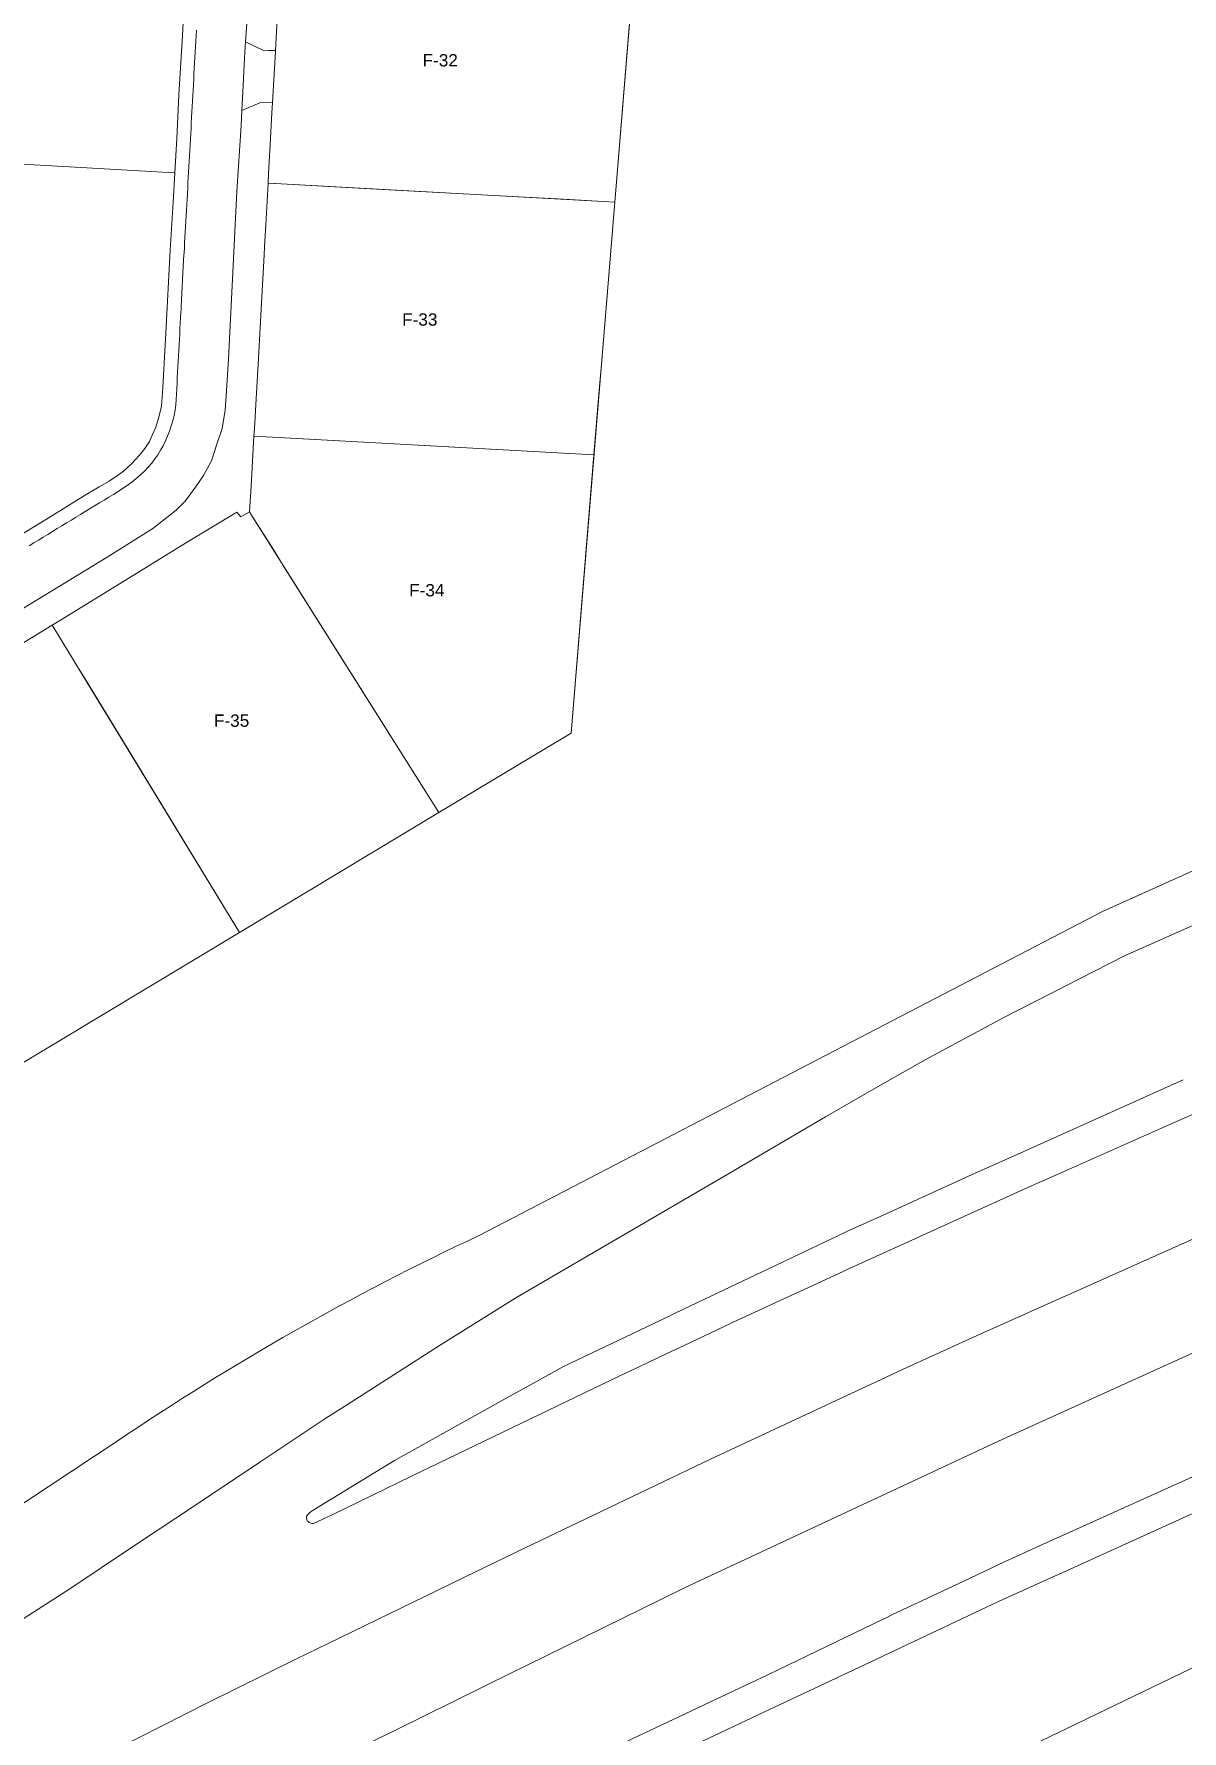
# Model space of a CAD drawing. Header units: metres. Extents: x 662613 to 666742, y 2728069 to 2732733.
# Drawn here: x 663991.2 to 664159.1, y 2729008.1 to 2729256.3 of the extents above; entities that cross this region are included whole.
import ezdxf
from ezdxf.enums import TextEntityAlignment as Align

# ---------------------------------------------------------------- set-up
doc = ezdxf.new("R2010")
doc.units = ezdxf.units.M
doc.header["$MEASUREMENT"] = 0
for name, color, linetype, lineweight in [('DQ_PLOT_ID', 252, 'Continuous', 18), ('Xref_DQ_MasterPlan_2024$0$DQ_PLOTS', 252, 'Continuous', 15), ('Xref_DQ_MasterPlan_2024$0$DQ_ROADS', 8, 'Continuous', 13)]:
    doc.layers.add(name, color=color, linetype=linetype, lineweight=lineweight)
doc.styles.add('DQ_Plot_ID', font='arial.ttf')

# ---------------------------------------------------------------- blocks, each defined once
blk = doc.blocks.new('Xref_DQ_MasterPlan_2024$0$DQ_Roads_')
at = {"layer": 'Xref_DQ_MasterPlan_2024$0$DQ_ROADS'}
for points in [[(664187.7838, 2729030.489), (664010.2079, 2728944.8075)], [(664023.8335, 2728998.3228), (664047.8925, 2729010.1596), (664057.6452, 2729014.9578), (664082.9493, 2729027.4071), (664086.3902, 2729029.1), (664090.8911, 2729031.2018), (664132.8835, 2729050.8113), (664172.7308, 2729068.9014)], [(664162.6333, 2729046.2112), (664156.4185, 2729043.419), (664149.6755, 2729040.3894), (664148.5137, 2729039.8602), (664138.2448, 2729035.183), (664133.1221, 2729032.8497), (664127.1617, 2729030.0517), (664116.603, 2729025.0951), (664115.9694, 2729024.7896), (664115.2555, 2729024.4454), (664100.2057, 2729017.1886), (664098.3788, 2729016.3077), (664096.0891, 2729015.2037), (664076.8007, 2729006.0925)], [(664088.9566, 2729006.6389), (664097.0998, 2729010.4807), (664098.6593, 2729011.2164), (664112.6155, 2729017.8007), (664132.2121, 2729027.046), (664140.4174, 2729030.7679), (664141.3224, 2729031.1785), (664141.6245, 2729031.3155), (664155.5839, 2729037.6475), (664181.4939, 2729049.4003)], [(664159.2152, 2729103.3447), (664135.9074, 2729092.8941), (664127.8331, 2729089.2738), (664115.7784, 2729083.7738), (664110.7985, 2729081.5017), (664109.8653, 2729081.0759), (664099.6185, 2729076.1989), (664086.2795, 2729069.8501), (664082.748, 2729068.1693), (664068.5943, 2729061.4327), (664062.9289, 2729058.2855), (664061.6609, 2729057.5811), (664043.8833, 2729047.7053), (664031.9912, 2729040.4059), (664031.6884, 2729040.216), (664031.4557, 2729040.0347), (664031.2603, 2729039.8627), (664031.1068, 2729039.6628), (664031.0463, 2729039.5233), (664031.0324, 2729039.2816), (664031.0556, 2729039.0817), (664031.1394, 2729038.8864), (664031.2743, 2729038.7516), (664031.4278, 2729038.6261), (664031.6372, 2729038.5331), (664031.814, 2729038.468), (664032.0327, 2729038.4727), (664034.7637, 2729039.7511), (664046.3742, 2729045.3868), (664076.9602, 2729060.1213), (664079.8881, 2729061.5048), (664083.6459, 2729063.2804), (664086.2795, 2729064.5248), (664094.0771, 2729068.2093), (664105.7171, 2729073.5814), (664109.6029, 2729075.3747), (664109.9847, 2729075.5509), (664136.6187, 2729087.6829), (664140.6923, 2729089.486), (664156.9406, 2729096.678), (664175.5101, 2729104.8976)], [(664182.7574, 2729089.9537), (664155.2737, 2729077.675), (664129.65, 2729066.2274), (664117.6308, 2729060.7336), (664116.5245, 2729060.2279), (664090.1185, 2729047.8727), (664062.8872, 2729034.8852), (664054.2377, 2729030.6753), (664050.1167, 2729028.6695), (664034.3038, 2729020.975), (664029.4602, 2729018.6181), (664016.4511, 2729012.1903), (663964.1214, 2728985.6755)], [(663980.8129, 2729018.9258), (663996.4243, 2729028.9245), (664005.5917, 2729035.0713), (664015.061, 2729041.3708), (664024.2221, 2729047.4653), (664033.6996, 2729053.7702), (664037.5565, 2729056.2361), (664050.3207, 2729064.3968), (664061.6315, 2729071.4688), (664092.6223, 2729089.5873), (664106.9479, 2729097.9627), (664115.228, 2729102.7147), (664121.499, 2729106.3136), (664132.3594, 2729112.1454), (664132.9036, 2729112.4237), (664146.2495, 2729119.2506), (664150.7432, 2729121.5493), (664157.5892, 2729124.5872), (664173.9246, 2729131.8359)], [(664022.5341, 2729261.195), (664022.1001, 2729255.2056), (664021.9932, 2729253.7297), (664021.8092, 2729249.8412), (664021.7605, 2729248.8116), (664021.587, 2729245.1459), (664021.482, 2729242.9281), (664020.825, 2729233.2804), (664020.2547, 2729221.5142), (664019.6054, 2729208.7804), (664019.2822, 2729203.4046), (664019.1474, 2729201.3221), (664018.6745, 2729198.6364), (664017.8716, 2729196.2163), (664017.1204, 2729193.8772), (664015.953, 2729191.735), (664014.8117, 2729190.0577), (664013.2675, 2729188.0181), (664011.9408, 2729186.6743), (664008.5272, 2729183.9958), (664001.8762, 2729179.8326), (663984.4582, 2729169.2213)], [(663990.4866, 2729181.4822), (663991.169, 2729181.8997), (663991.8525, 2729182.3174), (663992.535, 2729182.7326), (663993.2175, 2729183.1483), (663993.9001, 2729183.5662), (663994.5827, 2729183.9825), (663995.2656, 2729184.4009), (663995.9475, 2729184.8181), (663996.6329, 2729185.2343), (663997.313, 2729185.6519), (663997.9923, 2729186.0731), (663998.6764, 2729186.4986), (663999.362, 2729186.9112), (664000.0406, 2729187.3232), (664000.7268, 2729187.7398), (664001.4086, 2729188.1545), (664002.0937, 2729188.5712), (664002.7784, 2729188.9865), (664003.4612, 2729189.4059), (664004.1379, 2729189.8407), (664004.8087, 2729190.286), (664005.4644, 2729190.7778), (664006.1132, 2729191.295), (664006.7317, 2729191.8392), (664007.329, 2729192.4124), (664007.8825, 2729192.9883), (664008.3884, 2729193.5697), (664008.8409, 2729194.1708), (664009.2835, 2729194.8018), (664009.6832, 2729195.4431), (664010.085, 2729196.1064), (664010.405, 2729196.8177), (664010.7139, 2729197.5235), (664010.9941, 2729198.2543), (664011.2393, 2729198.9977), (664011.4664, 2729199.7507), (664011.657, 2729200.5167), (664011.8039, 2729201.2892), (664011.9017, 2729202.072), (664011.9585, 2729202.8602), (664012.0035, 2729203.6571), (664012.0516, 2729204.4548), (664012.0912, 2729205.2536), (664012.1329, 2729206.0525), (664012.1782, 2729206.8509), (664012.2181, 2729207.6501), (664012.2665, 2729208.4485), (664012.3065, 2729209.2477), (664012.3509, 2729210.0463), (664012.3937, 2729210.8452), (664012.4365, 2729211.6441), (664012.4796, 2729212.4429), (664012.5227, 2729213.2417), (664012.5642, 2729214.0405), (664012.6085, 2729214.8394), (664012.6507, 2729215.6366), (664012.6698, 2729216.037), (664012.6888, 2729216.4375), (664013.0422, 2729223.3667), (664013.1648, 2729224.9527), (664013.2028, 2729225.7525), (664013.251, 2729226.5513), (664013.2933, 2729227.3499), (664013.3306, 2729228.1491), (664013.381, 2729228.9473), (664013.4252, 2729229.746), (664013.4719, 2729230.5447), (664013.5191, 2729231.3435), (664013.5572, 2729232.1426), (664013.602, 2729232.9413), (664013.6492, 2729233.7398), (664013.6929, 2729234.5385), (664013.7341, 2729235.3377), (664013.7754, 2729236.1366), (664013.8187, 2729236.9355), (664013.867, 2729237.734), (664013.911, 2729238.5327), (664013.9574, 2729239.3316), (664013.999, 2729240.1304), (664014.0439, 2729240.9291), (664014.1322, 2729242.5267), (664014.175, 2729243.3257), (664014.2188, 2729244.1243), (664014.2637, 2729244.9233), (664014.3076, 2729245.7207), (664014.353, 2729246.5201), (664014.394, 2729247.3197), (664014.4367, 2729248.1186), (664014.481, 2729248.9173), (664014.5232, 2729249.716), (664014.5676, 2729250.5149), (664014.6114, 2729251.3137), (664014.6564, 2729252.1105), (664014.7001, 2729252.9114), (664014.7432, 2729253.7099), (664014.7859, 2729254.509), (664014.8271, 2729255.3083), (664014.8765, 2729256.1063), (664014.92, 2729256.9049)]]:
    blk.add_lwpolyline(points, dxfattribs=at)
blk.add_lwpolyline([(664024.6633, 2729253.9544), (664025.4833, 2729253.9394), (664026.5131, 2729253.9394), (664026.5049, 2729253.7625), (664026.0595, 2729246.2916), (664024.2123, 2729246.2817), (664021.587, 2729245.1459), (664021.7605, 2729248.8116), (664021.8092, 2729249.8412), (664021.9932, 2729253.7297), (664022.1001, 2729255.2056), (664024.6542, 2729253.9546)], close=True, dxfattribs=at)
blk = doc.blocks.new('Xref_DQ_MasterPlan_2024')
at = {"layer": 'Xref_DQ_MasterPlan_2024$0$DQ_PLOTS'}
for points in [[(663987.35, 2729104.54), (664021.24, 2729124.93), (664050.38, 2729142.46), (664065.47, 2729151.54), (664069.72, 2729154.09), (664084.35, 2729331.98)], [(664079.34, 2729271.14), (664076.1, 2729231.75), (664074.4, 2729231.84), (664074.4, 2729231.84), (664026.44, 2729234.46), (664026.32, 2729234.47), (664025.41, 2729234.53), (664025.48, 2729235.94), (664025.72, 2729240.16), (664025.97, 2729244.82), (664026.06, 2729246.29), (664026.5, 2729253.76), (664026.51, 2729253.94), (664026.77, 2729259.4)], [(663972.36, 2729238.25), (663992.09, 2729237.13), (664011.66, 2729236.02), (664011.75, 2729236.02), (664011.75, 2729236.02), (664011.5, 2729231.71), (664011.1, 2729224.72), (664010.44, 2729212.64), (664010.01, 2729204.65), (664009.8, 2729201.88), (664009.49, 2729200.49), (664008.99, 2729198.84), (664008.47, 2729197.66), (664008.07, 2729196.73), (664007.39, 2729195.72), (664006.78, 2729194.96), (664006.13, 2729194.21), (664005.31, 2729193.35), (664004.26, 2729192.37), (664003.86, 2729192.12), (664002.17, 2729190.95), (664000.7, 2729190.09), (663998.43, 2729188.71), (663993.63, 2729185.77), (663988.36, 2729182.54)]]:
    blk.add_lwpolyline(points, dxfattribs=at)
blk.add_lwpolyline([(664161.61, 2729134.39), (664152.75, 2729130.38), (664147.55, 2729128.02), (664081.12, 2729093.51), (664056.27, 2729080.6, 0.039879), (664003.33, 2729050.5), (663983.09, 2729037.17, -0.123574)], format="xyb", dxfattribs=at)
for points in [[(664032.48, 2729289.92), (664031.72, 2729288.96), (664030.96, 2729288.12), (664029.32, 2729286.66), (664024.53, 2729282.35), (664018.2, 2729276.69), (664013.79, 2729272.72), (664013.37, 2729265.37), (664013.19, 2729261.89), (664012.89, 2729256.11), (664012.37, 2729247.44), (664012.04, 2729241.06), (664011.75, 2729236.02), (664011.66, 2729236.02), (663972.36, 2729238.25), (663975.33, 2729293.17), (664000.74, 2729291.73), (664032.48, 2729289.92)], [(664031.41, 2729197.05), (664024.27, 2729197.44), (664023.34, 2729197.49), (664023.4, 2729198.61), (664023.73, 2729203.86), (664024.01, 2729208.87), (664024.51, 2729217.9), (664024.83, 2729223.97), (664024.9, 2729225.25), (664025.12, 2729229.24), (664025.41, 2729234.53), (664026.32, 2729234.47), (664026.44, 2729234.46), (664040.37, 2729233.7), (664062.06, 2729232.52), (664068.67, 2729232.16), (664074.4, 2729231.84), (664076.1, 2729231.75), (664074.2, 2729208.58), (664073.79, 2729203.66), (664073.06, 2729194.78), (664072.17, 2729194.83), (664031.41, 2729197.05)], [(664048.27, 2729196.13), (664072.17, 2729194.83), (664073.06, 2729194.78), (664069.72, 2729154.09), (664065.47, 2729151.54), (664059.65, 2729148.04), (664050.38, 2729142.46), (664023, 2729185.96), (664022.7, 2729186.44), (664022.94, 2729190.22), (664023.34, 2729197.49), (664024.27, 2729197.44), (664048.27, 2729196.13)], [(663994.13, 2729169.39), (663993.84, 2729169.87), (663994.82, 2729170.47), (664005.17, 2729176.85), (664013.49, 2729181.96), (664020.85, 2729186.4), (664021.41, 2729185.72), (664022.7, 2729186.44), (664023, 2729185.96), (664026.23, 2729180.83), (664027.78, 2729178.36), (664050.38, 2729142.46), (664021.24, 2729124.93), (664004.92, 2729151.7), (663998.54, 2729162.17), (663997.65, 2729163.62), (663994.61, 2729168.61), (663994.13, 2729169.39)], [(663994.61, 2729168.61), (663997.65, 2729163.62), (664021.24, 2729124.93), (663987.35, 2729104.54), (663984.23, 2729109.58), (663974.16, 2729125.84), (663967.16, 2729137.15), (663967.16, 2729137.15), (663962.54, 2729144.61), (663959.85, 2729148.94), (663962.74, 2729150.69), (663965.84, 2729152.64), (663971.17, 2729155.92), (663979.42, 2729161.02), (663980.66, 2729161.79), (663985.74, 2729164.94), (663993.84, 2729169.87), (663994.13, 2729169.39), (663994.61, 2729168.61)]]:
    blk.add_lwpolyline(points, close=True, dxfattribs=at)
blk.add_blockref('Xref_DQ_MasterPlan_2024$0$DQ_Roads_', (0, 0))

msp = doc.modelspace()

# ---------------------------------------------------------------- block references
msp.add_blockref('Xref_DQ_MasterPlan_2024', (0, 0))

# ---------------------------------------------------------------- texts
at = {"layer": 'DQ_PLOT_ID', "style": 'DQ_Plot_ID'}
for s, p in [('F-32', (664050.58, 2729251.59)), ('F-33', (664047.59, 2729213.67)), ('F-34', (664048.62, 2729174.08)), ('F-35', (664020.07, 2729155))]:
    msp.add_text(s, height=1.8, dxfattribs=at).set_placement(p, align=Align.CENTER)

doc.saveas('drawing.dxf')
